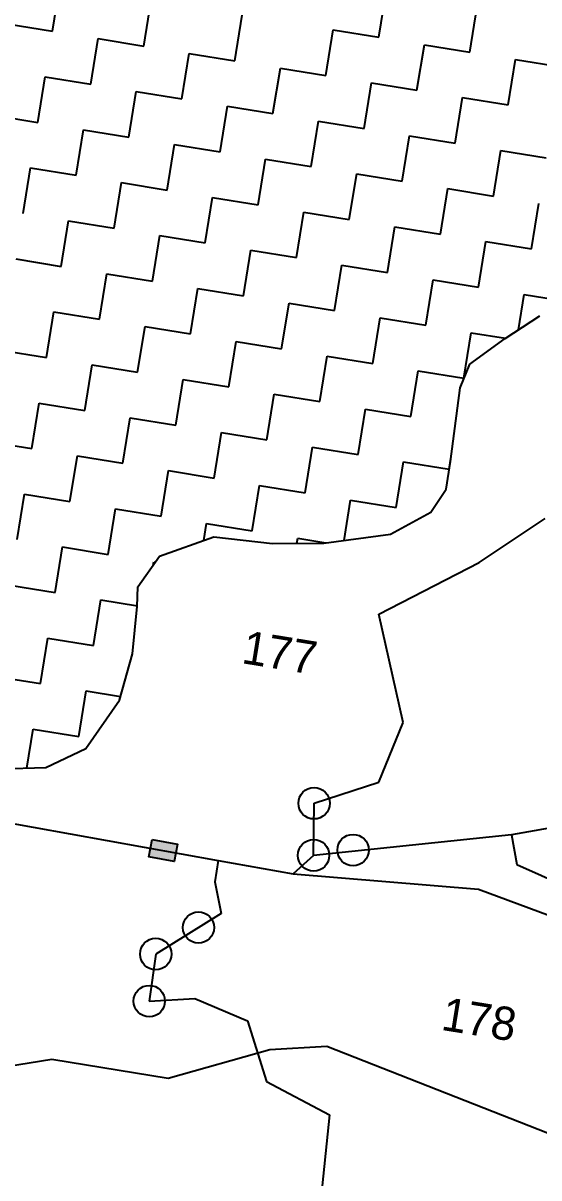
# Model space of a CAD drawing. Header units: metres. Extents: x 318079 to 324759, y 1863980 to 1868406.
# Drawn here: x 320270.5 to 320418.9, y 1866536.8 to 1866869.1 of the extents above; entities that cross this region are included whole.
import ezdxf

# ---------------------------------------------------------------- set-up
doc = ezdxf.new("R2010")
doc.units = ezdxf.units.M
for name, color, linetype in [('LINE_WATER', 4, 'Continuous'), ('POLY_HATCH', 12, 'Continuous'), ('POLY_PARCEL', 6, 'Continuous'), ('TEXT_PARCEL', 7, 'Continuous')]:
    doc.layers.add(name, color=color, linetype=linetype)
doc.styles.add('TEXT_MAP', font='')
doc.styles.get('TEXT_MAP').set_extended_font_data('Kruti Dev 050')

msp = doc.modelspace()

# ---------------------------------------------------------------- hatches: boundary and pattern name
msp.add_hatch(color=256).paths.add_polyline_path([(320313.96, 1866627.8), (320314.86, 1866632.83), (320307.59, 1866634.14), (320306.69, 1866629.1)])

# ---------------------------------------------------------------- linework, layer by layer
msp.add_lwpolyline([(320307.59, 1866634.14), (320314.86, 1866632.83), (320313.96, 1866627.8), (320306.69, 1866629.1)], close=True)
for centre in [(320354.19, 1866644.55), (320354.05, 1866629.57), (320365.41, 1866631.09), (320320.93, 1866608.8), (320308.63, 1866601.17), (320306.77, 1866587.62)]:
    msp.add_circle(centre, 4.52)
at = {"layer": 'LINE_WATER'}
for p, q in [((320357.88, 1866574.61), (320341.43, 1866573.65)), ((320429.71, 1866546.36), (320357.88, 1866574.61)), ((320278.69, 1866570.79), (320251.57, 1866566.5)), ((320312.21, 1866565.37), (320278.69, 1866570.79)), ((320341.43, 1866573.65), (320312.21, 1866565.37))]:
    msp.add_line(p, q, dxfattribs=at)
at = {"layer": 'POLY_HATCH', "linetype": 'Continuous'}
for p, q in [((320278.95, 1866866.7), (320281.07, 1866879.8)), ((320278.95, 1866866.7), (320281.07, 1866879.8)), ((320372.81, 1866864.96), (320374.93, 1866878.07)), ((320372.81, 1866864.96), (320374.93, 1866878.07)), ((320305.16, 1866862.46), (320307.28, 1866875.56)), ((320305.16, 1866862.46), (320307.28, 1866875.56)), ((320399.02, 1866860.72), (320401.14, 1866873.83)), ((320399.02, 1866860.72), (320401.14, 1866873.83)), ((320331.37, 1866858.22), (320333.49, 1866871.32)), ((320331.37, 1866858.22), (320333.49, 1866871.32)), ((320265.85, 1866868.82), (320278.95, 1866866.7)), ((320265.85, 1866868.82), (320278.95, 1866866.7)), ((320357.58, 1866853.98), (320359.7, 1866867.08)), ((320357.58, 1866853.98), (320359.7, 1866867.08)), ((320359.7, 1866867.08), (320372.81, 1866864.96)), ((320359.7, 1866867.08), (320372.81, 1866864.96)), ((320289.94, 1866851.47), (320292.06, 1866864.58)), ((320289.94, 1866851.47), (320292.06, 1866864.58)), ((320292.06, 1866864.58), (320305.16, 1866862.46)), ((320292.06, 1866864.58), (320305.16, 1866862.46)), ((320316.15, 1866847.23), (320318.27, 1866860.34)), ((320316.15, 1866847.23), (320318.27, 1866860.34)), ((320318.27, 1866860.34), (320331.37, 1866858.22)), ((320318.27, 1866860.34), (320331.37, 1866858.22)), ((320383.79, 1866849.74), (320385.91, 1866862.84)), ((320383.79, 1866849.74), (320385.91, 1866862.84)), ((320385.91, 1866862.84), (320399.02, 1866860.72)), ((320385.91, 1866862.84), (320399.02, 1866860.72)), ((320410, 1866845.5), (320412.12, 1866858.6)), ((320410, 1866845.5), (320412.12, 1866858.6)), ((320412.12, 1866858.6), (320425.23, 1866856.48)), ((320412.12, 1866858.6), (320425.23, 1866856.48)), ((320274.71, 1866840.49), (320276.83, 1866853.59)), ((320274.71, 1866840.49), (320276.83, 1866853.59)), ((320276.83, 1866853.59), (320289.94, 1866851.47)), ((320276.83, 1866853.59), (320289.94, 1866851.47)), ((320342.36, 1866842.99), (320344.48, 1866856.1)), ((320342.36, 1866842.99), (320344.48, 1866856.1)), ((320344.48, 1866856.1), (320357.58, 1866853.98)), ((320344.48, 1866856.1), (320357.58, 1866853.98)), ((320368.57, 1866838.75), (320370.69, 1866851.86)), ((320368.57, 1866838.75), (320370.69, 1866851.86)), ((320370.69, 1866851.86), (320383.79, 1866849.74)), ((320370.69, 1866851.86), (320383.79, 1866849.74)), ((320300.92, 1866836.25), (320303.04, 1866849.35)), ((320300.92, 1866836.25), (320303.04, 1866849.35)), ((320303.04, 1866849.35), (320316.15, 1866847.23)), ((320303.04, 1866849.35), (320316.15, 1866847.23)), ((320394.78, 1866834.51), (320396.9, 1866847.62)), ((320394.78, 1866834.51), (320396.9, 1866847.62)), ((320396.9, 1866847.62), (320410, 1866845.5)), ((320396.9, 1866847.62), (320410, 1866845.5)), ((320327.13, 1866832.01), (320329.25, 1866845.11)), ((320327.13, 1866832.01), (320329.25, 1866845.11)), ((320329.25, 1866845.11), (320342.36, 1866842.99)), ((320329.25, 1866845.11), (320342.36, 1866842.99)), ((320261.61, 1866842.61), (320274.71, 1866840.49)), ((320261.61, 1866842.61), (320274.71, 1866840.49)), ((320353.34, 1866827.77), (320355.46, 1866840.87)), ((320353.34, 1866827.77), (320355.46, 1866840.87)), ((320355.46, 1866840.87), (320368.57, 1866838.75)), ((320355.46, 1866840.87), (320368.57, 1866838.75)), ((320285.7, 1866825.26), (320287.82, 1866838.37)), ((320285.7, 1866825.26), (320287.82, 1866838.37)), ((320287.82, 1866838.37), (320300.92, 1866836.25)), ((320287.82, 1866838.37), (320300.92, 1866836.25)), ((320379.55, 1866823.53), (320381.67, 1866836.63)), ((320379.55, 1866823.53), (320381.67, 1866836.63)), ((320381.67, 1866836.63), (320394.78, 1866834.51)), ((320381.67, 1866836.63), (320394.78, 1866834.51)), ((320311.91, 1866821.02), (320314.03, 1866834.13)), ((320311.91, 1866821.02), (320314.03, 1866834.13)), ((320314.03, 1866834.13), (320327.13, 1866832.01)), ((320314.03, 1866834.13), (320327.13, 1866832.01)), ((320338.12, 1866816.78), (320340.24, 1866829.89)), ((320338.12, 1866816.78), (320340.24, 1866829.89)), ((320340.24, 1866829.89), (320353.34, 1866827.77)), ((320340.24, 1866829.89), (320353.34, 1866827.77)), ((320405.76, 1866819.29), (320407.88, 1866832.39)), ((320405.76, 1866819.29), (320407.88, 1866832.39)), ((320407.88, 1866832.39), (320420.99, 1866830.27)), ((320407.88, 1866832.39), (320420.99, 1866830.27)), ((320270.47, 1866814.28), (320272.59, 1866827.38)), ((320270.47, 1866814.28), (320272.59, 1866827.38)), ((320272.59, 1866827.38), (320285.7, 1866825.26)), ((320272.59, 1866827.38), (320285.7, 1866825.26)), ((320296.68, 1866810.04), (320298.8, 1866823.14)), ((320296.68, 1866810.04), (320298.8, 1866823.14)), ((320298.8, 1866823.14), (320311.91, 1866821.02)), ((320298.8, 1866823.14), (320311.91, 1866821.02)), ((320364.33, 1866812.54), (320366.45, 1866825.65)), ((320364.33, 1866812.54), (320366.45, 1866825.65)), ((320366.45, 1866825.65), (320379.55, 1866823.53)), ((320366.45, 1866825.65), (320379.55, 1866823.53)), ((320390.54, 1866808.3), (320392.66, 1866821.41)), ((320390.54, 1866808.3), (320392.66, 1866821.41)), ((320392.66, 1866821.41), (320405.76, 1866819.29)), ((320392.66, 1866821.41), (320405.76, 1866819.29)), ((320322.89, 1866805.8), (320325.01, 1866818.9)), ((320322.89, 1866805.8), (320325.01, 1866818.9)), ((320325.01, 1866818.9), (320338.12, 1866816.78)), ((320325.01, 1866818.9), (320338.12, 1866816.78)), ((320416.75, 1866804.06), (320418.87, 1866817.17)), ((320416.75, 1866804.06), (320418.87, 1866817.17)), ((320349.1, 1866801.56), (320351.22, 1866814.66)), ((320349.1, 1866801.56), (320351.22, 1866814.66)), ((320351.22, 1866814.66), (320364.33, 1866812.54)), ((320351.22, 1866814.66), (320364.33, 1866812.54)), ((320281.46, 1866799.05), (320283.58, 1866812.16)), ((320281.46, 1866799.05), (320283.58, 1866812.16)), ((320283.58, 1866812.16), (320296.68, 1866810.04)), ((320283.58, 1866812.16), (320296.68, 1866810.04)), ((320375.31, 1866797.32), (320377.43, 1866810.42)), ((320375.31, 1866797.32), (320377.43, 1866810.42)), ((320377.43, 1866810.42), (320390.54, 1866808.3)), ((320377.43, 1866810.42), (320390.54, 1866808.3)), ((320307.67, 1866794.81), (320309.79, 1866807.92)), ((320307.67, 1866794.81), (320309.79, 1866807.92)), ((320309.79, 1866807.92), (320322.89, 1866805.8)), ((320309.79, 1866807.92), (320322.89, 1866805.8)), ((320333.88, 1866790.57), (320336, 1866803.68)), ((320333.88, 1866790.57), (320336, 1866803.68)), ((320336, 1866803.68), (320349.1, 1866801.56)), ((320336, 1866803.68), (320349.1, 1866801.56)), ((320401.52, 1866793.08), (320403.64, 1866806.18)), ((320401.52, 1866793.08), (320403.64, 1866806.18)), ((320403.64, 1866806.18), (320416.75, 1866804.06)), ((320403.64, 1866806.18), (320416.75, 1866804.06)), ((320268.35, 1866801.17), (320281.46, 1866799.05)), ((320268.35, 1866801.17), (320281.46, 1866799.05)), ((320292.44, 1866783.82), (320294.56, 1866796.93)), ((320292.44, 1866783.82), (320294.56, 1866796.93)), ((320294.56, 1866796.93), (320307.67, 1866794.81)), ((320294.56, 1866796.93), (320307.67, 1866794.81)), ((320360.09, 1866786.33), (320362.21, 1866799.44)), ((320360.09, 1866786.33), (320362.21, 1866799.44)), ((320362.21, 1866799.44), (320375.31, 1866797.32)), ((320362.21, 1866799.44), (320375.31, 1866797.32)), ((320386.3, 1866782.09), (320388.42, 1866795.2)), ((320386.3, 1866782.09), (320388.42, 1866795.2)), ((320388.42, 1866795.2), (320401.52, 1866793.08)), ((320388.42, 1866795.2), (320401.52, 1866793.08)), ((320318.65, 1866779.59), (320320.77, 1866792.69)), ((320318.65, 1866779.59), (320320.77, 1866792.69)), ((320320.77, 1866792.69), (320333.88, 1866790.57)), ((320320.77, 1866792.69), (320333.88, 1866790.57)), ((320412.98, 1866780.78), (320414.63, 1866790.96)), ((320412.98, 1866780.78), (320414.63, 1866790.96)), ((320414.63, 1866790.96), (320423.56, 1866789.51)), ((320414.63, 1866790.96), (320423.56, 1866789.51)), ((320344.86, 1866775.35), (320346.98, 1866788.45)), ((320344.86, 1866775.35), (320346.98, 1866788.45)), ((320346.98, 1866788.45), (320360.09, 1866786.33)), ((320346.98, 1866788.45), (320360.09, 1866786.33)), ((320277.22, 1866772.84), (320279.34, 1866785.94)), ((320277.22, 1866772.84), (320279.34, 1866785.94)), ((320279.34, 1866785.94), (320292.44, 1866783.82)), ((320279.34, 1866785.94), (320292.44, 1866783.82)), ((320371.07, 1866771.11), (320373.19, 1866784.21)), ((320371.07, 1866771.11), (320373.19, 1866784.21)), ((320373.19, 1866784.21), (320386.3, 1866782.09)), ((320373.19, 1866784.21), (320386.3, 1866782.09)), ((320303.43, 1866768.6), (320305.55, 1866781.71)), ((320303.43, 1866768.6), (320305.55, 1866781.71)), ((320305.55, 1866781.71), (320318.65, 1866779.59)), ((320305.55, 1866781.71), (320318.65, 1866779.59)), ((320397.28, 1866766.87), (320399.4, 1866779.97)), ((320397.28, 1866766.87), (320399.4, 1866779.97)), ((320399.4, 1866779.97), (320409.29, 1866778.37)), ((320399.4, 1866779.97), (320409.29, 1866778.37)), ((320329.64, 1866764.36), (320331.76, 1866777.47)), ((320329.64, 1866764.36), (320331.76, 1866777.47)), ((320331.76, 1866777.47), (320344.86, 1866775.35)), ((320331.76, 1866777.47), (320344.86, 1866775.35)), ((320264.11, 1866774.96), (320277.22, 1866772.84)), ((320264.11, 1866774.96), (320277.22, 1866772.84)), ((320355.85, 1866760.12), (320357.97, 1866773.23)), ((320355.85, 1866760.12), (320357.97, 1866773.23)), ((320357.97, 1866773.23), (320371.07, 1866771.11)), ((320357.97, 1866773.23), (320371.07, 1866771.11)), ((320288.2, 1866757.61), (320290.32, 1866770.72)), ((320288.2, 1866757.61), (320290.32, 1866770.72)), ((320290.32, 1866770.72), (320303.43, 1866768.6)), ((320290.32, 1866770.72), (320303.43, 1866768.6)), ((320382.06, 1866755.88), (320384.18, 1866768.99)), ((320382.06, 1866755.88), (320384.18, 1866768.99)), ((320384.18, 1866768.99), (320397.28, 1866766.87)), ((320384.18, 1866768.99), (320397.28, 1866766.87)), ((320314.41, 1866753.37), (320316.53, 1866766.48)), ((320314.41, 1866753.37), (320316.53, 1866766.48)), ((320316.53, 1866766.48), (320329.64, 1866764.36)), ((320316.53, 1866766.48), (320329.64, 1866764.36)), ((320340.62, 1866749.14), (320342.74, 1866762.24)), ((320340.62, 1866749.14), (320342.74, 1866762.24)), ((320342.74, 1866762.24), (320355.85, 1866760.12)), ((320342.74, 1866762.24), (320355.85, 1866760.12)), ((320272.98, 1866746.63), (320275.1, 1866759.73)), ((320272.98, 1866746.63), (320275.1, 1866759.73)), ((320275.1, 1866759.73), (320288.2, 1866757.61)), ((320275.1, 1866759.73), (320288.2, 1866757.61)), ((320366.83, 1866744.9), (320368.95, 1866758)), ((320366.83, 1866744.9), (320368.95, 1866758)), ((320368.95, 1866758), (320382.06, 1866755.88)), ((320368.95, 1866758), (320382.06, 1866755.88)), ((320299.19, 1866742.39), (320301.31, 1866755.49)), ((320299.19, 1866742.39), (320301.31, 1866755.49)), ((320301.31, 1866755.49), (320314.41, 1866753.37)), ((320301.31, 1866755.49), (320314.41, 1866753.37)), ((320325.4, 1866738.15), (320327.52, 1866751.25)), ((320325.4, 1866738.15), (320327.52, 1866751.25)), ((320327.52, 1866751.25), (320340.62, 1866749.14)), ((320327.52, 1866751.25), (320340.62, 1866749.14)), ((320259.87, 1866748.75), (320272.98, 1866746.63)), ((320259.87, 1866748.75), (320272.98, 1866746.63)), ((320351.61, 1866733.91), (320353.73, 1866747.02)), ((320351.61, 1866733.91), (320353.73, 1866747.02)), ((320353.73, 1866747.02), (320366.83, 1866744.9)), ((320353.73, 1866747.02), (320366.83, 1866744.9)), ((320283.96, 1866731.4), (320286.08, 1866744.51)), ((320283.96, 1866731.4), (320286.08, 1866744.51)), ((320286.08, 1866744.51), (320299.19, 1866742.39)), ((320286.08, 1866744.51), (320299.19, 1866742.39)), ((320393.05, 1866740.66), (320393.64, 1866744.31)), ((320393.05, 1866740.66), (320393.64, 1866744.31)), ((320310.17, 1866727.16), (320312.29, 1866740.27)), ((320310.17, 1866727.16), (320312.29, 1866740.27)), ((320312.29, 1866740.27), (320325.4, 1866738.15)), ((320312.29, 1866740.27), (320325.4, 1866738.15)), ((320377.82, 1866729.67), (320379.94, 1866742.78)), ((320377.82, 1866729.67), (320379.94, 1866742.78)), ((320379.94, 1866742.78), (320393.05, 1866740.66)), ((320379.94, 1866742.78), (320393.05, 1866740.66)), ((320268.74, 1866720.42), (320270.86, 1866733.52)), ((320268.74, 1866720.42), (320270.86, 1866733.52)), ((320270.86, 1866733.52), (320283.96, 1866731.4)), ((320270.86, 1866733.52), (320283.96, 1866731.4)), ((320336.38, 1866722.92), (320338.5, 1866736.03)), ((320336.38, 1866722.92), (320338.5, 1866736.03)), ((320338.5, 1866736.03), (320351.61, 1866733.91)), ((320338.5, 1866736.03), (320351.61, 1866733.91)), ((320362.84, 1866720.2), (320364.71, 1866731.79)), ((320362.84, 1866720.2), (320364.71, 1866731.79)), ((320364.71, 1866731.79), (320377.82, 1866729.67)), ((320364.71, 1866731.79), (320377.82, 1866729.67)), ((320294.95, 1866716.18), (320297.07, 1866729.28)), ((320294.95, 1866716.18), (320297.07, 1866729.28)), ((320297.07, 1866729.28), (320310.17, 1866727.16)), ((320297.07, 1866729.28), (320310.17, 1866727.16)), ((320322.5, 1866720.21), (320323.28, 1866725.04)), ((320322.5, 1866720.21), (320323.28, 1866725.04)), ((320323.28, 1866725.04), (320336.38, 1866722.92)), ((320323.28, 1866725.04), (320336.38, 1866722.92)), ((320349.26, 1866719.37), (320349.49, 1866720.8)), ((320349.26, 1866719.37), (320349.49, 1866720.8)), ((320349.49, 1866720.8), (320357.6, 1866719.49)), ((320349.49, 1866720.8), (320357.6, 1866719.49)), ((320279.72, 1866705.19), (320281.84, 1866718.3)), ((320279.72, 1866705.19), (320281.84, 1866718.3)), ((320281.84, 1866718.3), (320294.95, 1866716.18)), ((320281.84, 1866718.3), (320294.95, 1866716.18)), ((320307.89, 1866713.02), (320308.05, 1866714.06)), ((320307.89, 1866713.02), (320308.05, 1866714.06)), ((320308.05, 1866714.06), (320308.58, 1866713.97)), ((320308.05, 1866714.06), (320308.58, 1866713.97)), ((320266.62, 1866707.31), (320279.72, 1866705.19)), ((320266.62, 1866707.31), (320279.72, 1866705.19)), ((320290.71, 1866689.97), (320292.83, 1866703.07)), ((320290.71, 1866689.97), (320292.83, 1866703.07)), ((320292.83, 1866703.07), (320303.34, 1866701.37)), ((320292.83, 1866703.07), (320303.34, 1866701.37)), ((320275.48, 1866678.98), (320277.6, 1866692.09)), ((320275.48, 1866678.98), (320277.6, 1866692.09)), ((320277.6, 1866692.09), (320290.71, 1866689.97)), ((320277.6, 1866692.09), (320290.71, 1866689.97)), ((320262.38, 1866681.1), (320275.48, 1866678.98)), ((320262.38, 1866681.1), (320275.48, 1866678.98)), ((320286.47, 1866663.76), (320288.59, 1866676.86)), ((320286.47, 1866663.76), (320288.59, 1866676.86)), ((320288.59, 1866676.86), (320298.45, 1866675.27)), ((320288.59, 1866676.86), (320298.45, 1866675.27)), ((320271.55, 1866654.69), (320273.36, 1866665.88)), ((320271.55, 1866654.69), (320273.36, 1866665.88)), ((320273.36, 1866665.88), (320286.47, 1866663.76)), ((320273.36, 1866665.88), (320286.47, 1866663.76))]:
    msp.add_line(p, q, dxfattribs=at)
at = {"layer": 'POLY_HATCH'}
for p, q in [((320409.13, 1866778.27), (320419.18, 1866784.81)), ((320398.96, 1866770.95), (320409.13, 1866778.27)), ((320396.21, 1866764.05), (320398.96, 1866770.95)), ((320393.45, 1866742.87), (320396.21, 1866764.05)), ((320392.16, 1866734.92), (320393.45, 1866742.87)), ((320387.82, 1866728.28), (320392.16, 1866734.92)), ((320376.18, 1866722.01), (320387.82, 1866728.28)), ((320309.76, 1866715.62), (320325.38, 1866721.25)), ((320325.38, 1866721.25), (320342.24, 1866719.34)), ((320356.96, 1866719.4), (320376.18, 1866722.01)), ((320342.24, 1866719.34), (320356.96, 1866719.4)), ((320303.44, 1866706.85), (320309.76, 1866715.62)), ((320303.33, 1866701.16), (320303.44, 1866706.85)), ((320301.94, 1866687.51), (320303.33, 1866701.16)), ((320298.17, 1866674.25), (320301.94, 1866687.51)), ((320288.55, 1866660.31), (320298.17, 1866674.25)), ((320277.04, 1866654.83), (320288.55, 1866660.31)), ((320263.91, 1866654.5), (320277.04, 1866654.83))]:
    msp.add_line(p, q, dxfattribs=at)
at = {"layer": 'POLY_PARCEL'}
for p, q in [((320401.66, 1866713.83), (320420.65, 1866726.52)), ((320372.79, 1866698.93), (320401.66, 1866713.83)), ((320379.84, 1866667.79), (320372.79, 1866698.93)), ((320372.82, 1866650.66), (320379.84, 1866667.79)), ((320354.19, 1866644.55), (320372.82, 1866650.66)), ((320212.18, 1866648.66), (320326.62, 1866628.13)), ((320354.05, 1866629.57), (320354.19, 1866644.55)), ((320453.24, 1866642.88), (320410.95, 1866635.47)), ((320410.95, 1866635.47), (320354.05, 1866629.57)), ((320410.95, 1866635.47), (320412.52, 1866626.9)), ((320326.62, 1866628.13), (320325.59, 1866621.92)), ((320326.62, 1866628.13), (320348.19, 1866624.25)), ((320354.05, 1866629.57), (320348.19, 1866624.25)), ((320348.19, 1866624.25), (320401.47, 1866619.85)), ((320412.52, 1866626.9), (320427.37, 1866620.32)), ((320325.59, 1866621.92), (320327.45, 1866612.85)), ((320401.47, 1866619.85), (320424.52, 1866611.3)), ((320327.45, 1866612.85), (320308.63, 1866601.17)), ((320308.63, 1866601.17), (320306.77, 1866587.62)), ((320306.77, 1866587.62), (320319.84, 1866588.39)), ((320319.84, 1866588.39), (320335.06, 1866581.95)), ((320335.06, 1866581.95), (320340.54, 1866564.49)), ((320340.54, 1866564.49), (320358.58, 1866554.94)), ((320358.58, 1866554.94), (320354.58, 1866515.82))]:
    msp.add_line(p, q, dxfattribs=at)

# ---------------------------------------------------------------- texts
at = {"layer": 'TEXT_PARCEL', "style": 'TEXT_MAP'}
for s, p in [('177', (320333.06, 1866684.91)), ('178', (320390.44, 1866579.39))]:
    msp.add_text(s, height=9.558, rotation=350.8118, dxfattribs=at).set_placement(p)

doc.saveas('drawing.dxf')
